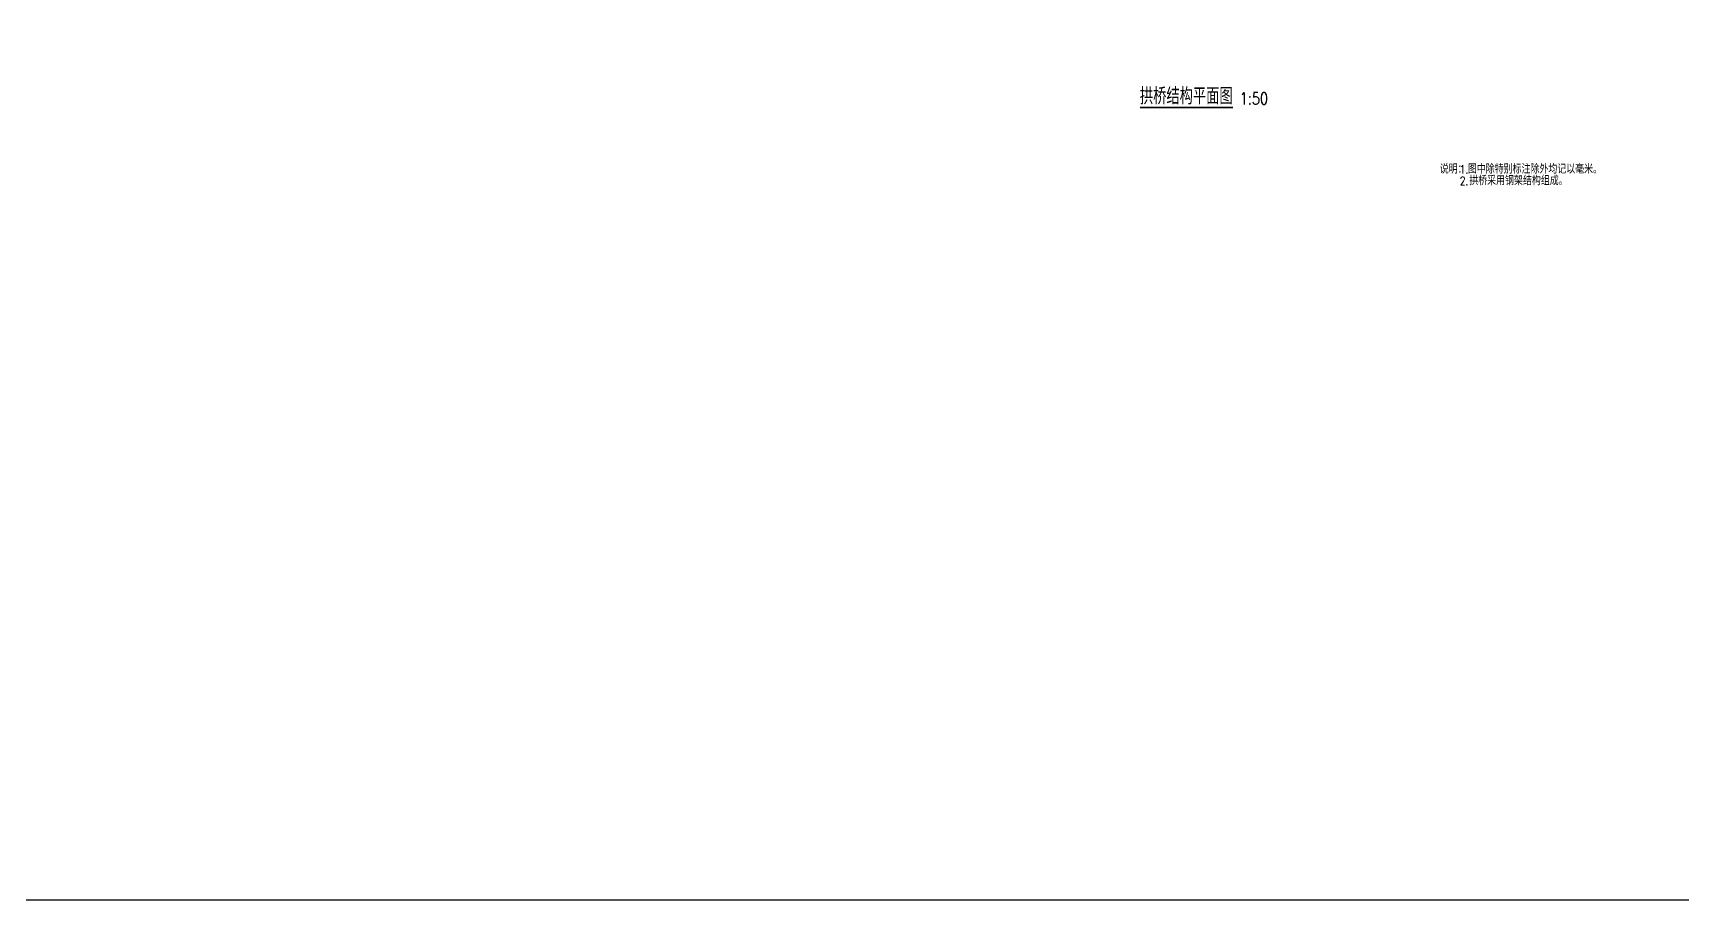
# Model space of a CAD drawing. Header units: millimetres. Extents: x -1471591 to 944464, y -468930 to 547002.
# Drawn here: x -888440 to -853593, y -180989 to -162674 of the extents above; entities that cross this region are included whole.
import ezdxf

# ---------------------------------------------------------------- set-up
doc = ezdxf.new("R2010")
doc.units = ezdxf.units.MM
doc.header["$LTSCALE"] = 10
doc.layers.add('DIM_SYMB', color=3, linetype='Continuous')
doc.layers.add('PUB_TEXT', color=7, linetype='Continuous')
doc.styles.get("Standard").update_dxf_attribs({"font": 'simplex.shx', "width": 0.8, "bigfont": 'hztxt.shx'})

msp = doc.modelspace()

# ---------------------------------------------------------------- linework, layer by layer
msp.add_lwpolyline([(-979506.5, -142711), (-833837.5, -142711), (-833837.5, -180989), (-979506.5, -180989)], close=True)
at = {"layer": 'DIM_SYMB', "const_width": 35}
msp.add_lwpolyline([(-865049, -164249), (-863080.7, -164249)], dxfattribs=at)

# ---------------------------------------------------------------- texts
at = {"layer": 'PUB_TEXT', "color": 7, "width": 0.8}
for s, height, p in [('拱桥结构平面图', 350, (-865049, -164181.8, 39595.7)), ('1:50', 250, (-862940.7, -164181.8, 39595.7))]:
    msp.add_text(s, height=height, dxfattribs=at).set_placement(p)
at = {"layer": 'PUB_TEXT', "width": 0.8}
for s, p in [('说明：', (-858712.2, -165641.4, 39595.7)), ('1.', (-858292.2, -165641.4, 39595.7)), ('图中除特别标注除外均记以毫米。', (-858118.9, -165641.4, 39595.7)), ('2.', (-858288.9, -165886.4, 39595.7)), ('拱桥采用钢架结构组成。', (-858088.9, -165886.4, 39595.7))]:
    msp.add_text(s, height=175, dxfattribs=at).set_placement(p)

doc.saveas('drawing.dxf')
